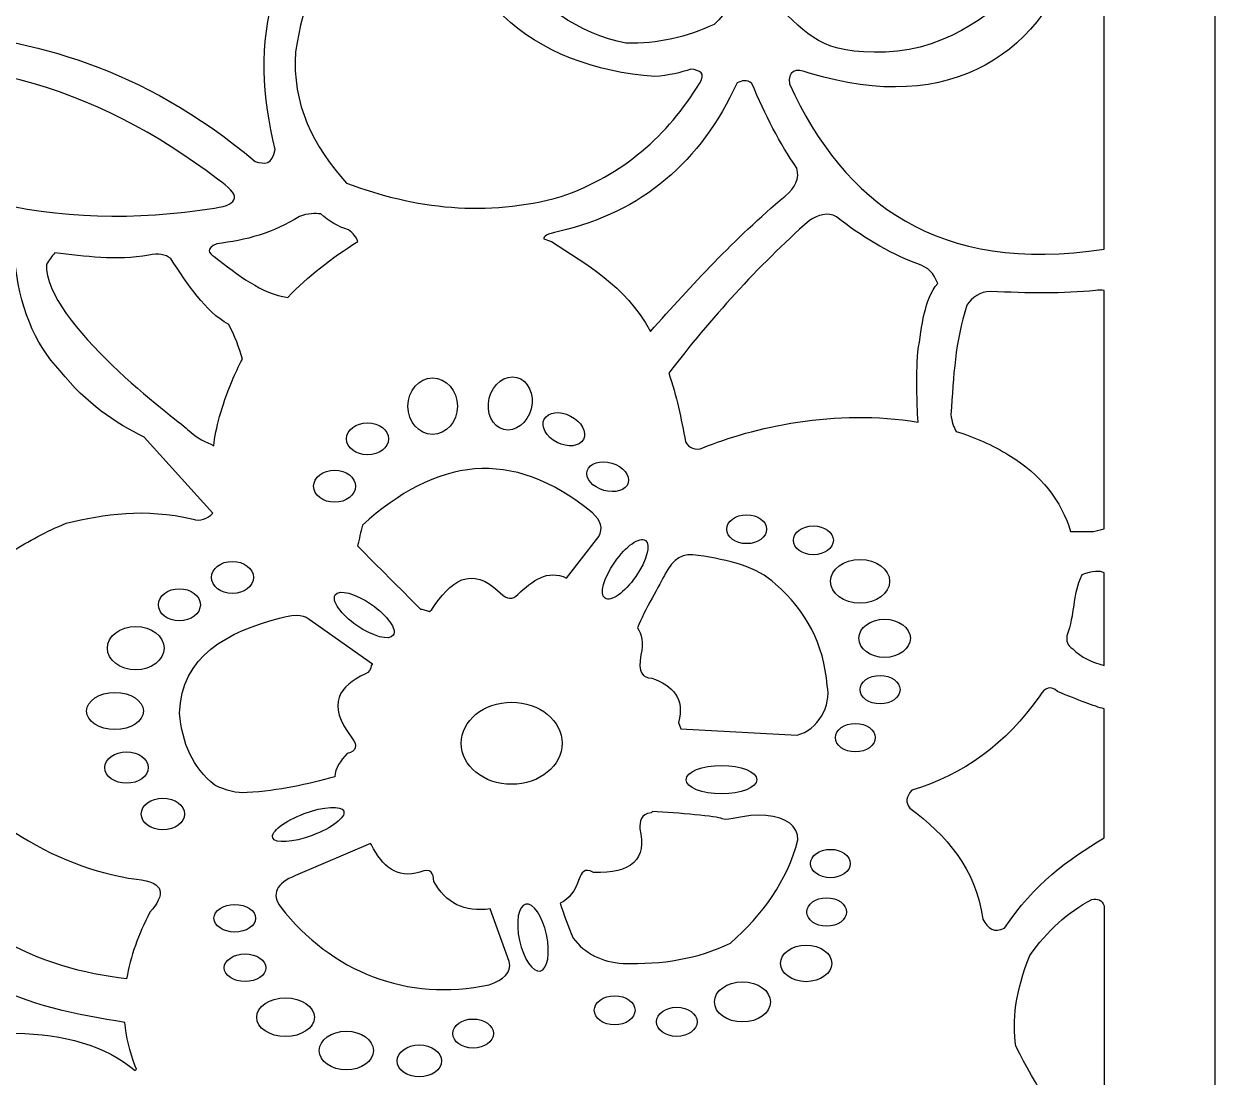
# Model space of a CAD drawing. Header units: centimetres. Extents: x 22.22 to 27.01, y -9 to -0.09.
# Drawn here: x 24.305 to 27.009, y -7.357 to -4.967 of the extents above; entities that cross this region are included whole.
import ezdxf

# ---------------------------------------------------------------- set-up
doc = ezdxf.new("R2010")
doc.units = ezdxf.units.CM
doc.header["$MEASUREMENT"] = 0
doc.layers.add('layer 1', color=7, linetype='Continuous')

msp = doc.modelspace()

# ---------------------------------------------------------------- linework, layer by layer
at = {"layer": 'layer 1', "color": 250, "lineweight": 30}
for points, knots in [([(22.22329, -0.08614), (22.22329, -0.08614), (27.00868, -0.08614), (27.00868, -0.08614), (27.00868, -0.08614), (27.00868, -0.08614), (27.00868, -9.00021), (27.00868, -9.00021), (27.00868, -9.00021), (27.00868, -9.00021), (22.22329, -9.00021), (22.22329, -9.00021), (22.22329, -9.00021), (22.22329, -9.00021), (22.22329, -0.08614), (22.22329, -0.08614)], [0, 0, 0, 0, 0.2, 0.2, 0.2, 0.2, 0.4, 0.4, 0.4, 0.4, 0.6, 0.6, 0.6, 0.6, 1, 1, 1, 1]), ([(24.09269, -4.97912), (24.06981, -4.96881), (24.07582, -4.95643), (24.09494, -4.94307), (24.09494, -4.94307), (24.35533, -4.81883), (24.59399, -4.66195), (24.75835, -4.39335), (24.75835, -4.39335), (24.77398, -4.3832), (24.788, -4.36665), (24.81006, -4.38209), (24.81006, -4.38209), (24.9225, -4.44142), (25.04093, -4.47373), (25.16538, -4.47897), (25.16538, -4.47897), (25.18643, -4.49171), (25.20147, -4.50599), (25.17437, -4.53078), (25.17437, -4.53078), (24.83294, -4.77477), (24.82001, -5.01376), (24.87528, -5.25172), (24.87528, -5.25172), (24.86967, -5.2871), (24.85093, -5.28556), (24.83031, -5.27876), (24.83031, -5.27876), (24.5656, -5.05822), (24.32726, -5.0066), (24.09269, -4.97912)], [0, 0, 0, 0, 0.1111111, 0.1111111, 0.1111111, 0.1111111, 0.2222222, 0.2222222, 0.2222222, 0.2222222, 0.3333333, 0.3333333, 0.3333333, 0.3333333, 0.4444444, 0.4444444, 0.4444444, 0.4444444, 0.5555556, 0.5555556, 0.5555556, 0.5555556, 0.6666667, 0.6666667, 0.6666667, 0.6666667, 0.7777778, 0.7777778, 0.7777778, 0.7777778, 1, 1, 1, 1]), ([(25.55048, -4.47154), (25.50073, -4.46715), (25.44748, -4.48552), (25.38802, -4.5443), (25.38802, -4.5443), (25.3303, -4.63741), (25.33255, -4.73054), (25.39476, -4.82367), (25.39476, -4.82367), (25.47291, -4.92259), (25.56324, -4.9898), (25.67137, -5.01066), (25.67137, -5.01066), (25.74445, -5.01234), (25.81041, -4.99619), (25.87152, -4.96785), (25.87152, -4.96785), (25.90112, -4.94044), (25.91835, -4.90889), (25.92999, -4.87548), (25.92999, -4.87548), (25.93531, -4.84766), (25.93463, -4.81985), (25.93155, -4.79203), (25.93155, -4.79203), (25.93155, -4.79203), (25.92863, -4.79212), (25.92863, -4.79212), (25.92863, -4.79212), (25.86829, -4.79568), (25.82817, -4.77446), (25.80832, -4.72848), (25.80832, -4.72848), (25.80326, -4.71111), (25.78995, -4.7051), (25.7729, -4.70426), (25.7729, -4.70426), (25.69074, -4.70215), (25.65173, -4.66468), (25.65203, -4.59499), (25.65203, -4.59499), (25.65034, -4.58146), (25.64189, -4.5717), (25.62672, -4.5657), (25.62672, -4.5657), (25.58773, -4.54957), (25.56266, -4.51948), (25.54914, -4.47783), (25.54914, -4.47783), (25.54914, -4.47783), (25.55048, -4.47154), (25.55048, -4.47154)], [0, 0, 0, 0, 0.0714286, 0.0714286, 0.0714286, 0.0714286, 0.1428571, 0.1428571, 0.1428571, 0.1428571, 0.2142857, 0.2142857, 0.2142857, 0.2142857, 0.2857143, 0.2857143, 0.2857143, 0.2857143, 0.3571429, 0.3571429, 0.3571429, 0.3571429, 0.4285714, 0.4285714, 0.4285714, 0.4285714, 0.5, 0.5, 0.5, 0.5, 0.5714286, 0.5714286, 0.5714286, 0.5714286, 0.6428571, 0.6428571, 0.6428571, 0.6428571, 0.7142857, 0.7142857, 0.7142857, 0.7142857, 0.7857143, 0.7857143, 0.7857143, 0.7857143, 0.8571429, 0.8571429, 0.8571429, 0.8571429, 1, 1, 1, 1]), ([(26.00061, -4.78813), (25.99144, -4.84447), (25.99283, -4.89176), (26.01319, -4.9228), (26.01319, -4.9228), (26.08459, -4.99149), (26.11422, -5.03581), (26.26057, -5.03093), (26.26057, -5.03093), (26.40693, -5.02606), (26.52293, -4.92957), (26.57766, -4.86197), (26.57766, -4.86197), (26.63238, -4.79437), (26.62863, -4.69149), (26.62263, -4.66145), (26.62263, -4.66145), (26.61775, -4.63705), (26.51487, -4.57202), (26.42138, -4.54001), (26.42138, -4.54001), (26.40628, -4.55755), (26.38313, -4.57173), (26.35591, -4.58429), (26.35591, -4.58429), (26.34035, -4.57997), (26.33229, -4.58767), (26.33173, -4.60738), (26.33173, -4.60738), (26.32892, -4.68669), (26.28338, -4.71786), (26.20861, -4.71608), (26.20861, -4.71608), (26.19529, -4.7112), (26.18348, -4.71682), (26.17319, -4.73298), (26.17319, -4.73298), (26.14582, -4.78912), (26.09353, -4.80245), (26.02421, -4.78649), (26.02421, -4.78649), (26.01574, -4.78232), (26.00789, -4.78287), (26.00061, -4.78813)], [0, 0, 0, 0, 0.0833333, 0.0833333, 0.0833333, 0.0833333, 0.1666667, 0.1666667, 0.1666667, 0.1666667, 0.25, 0.25, 0.25, 0.25, 0.3333333, 0.3333333, 0.3333333, 0.3333333, 0.4166667, 0.4166667, 0.4166667, 0.4166667, 0.5, 0.5, 0.5, 0.5, 0.5833333, 0.5833333, 0.5833333, 0.5833333, 0.6666667, 0.6666667, 0.6666667, 0.6666667, 0.75, 0.75, 0.75, 0.75, 0.8333333, 0.8333333, 0.8333333, 0.8333333, 1, 1, 1, 1]), ([(25.23431, -4.57584), (25.26059, -4.57128), (25.28199, -4.57124), (25.26917, -4.60288), (25.26917, -4.60288), (25.24962, -4.90049), (25.46263, -5.06642), (25.73692, -5.08613), (25.73692, -5.08613), (25.76911, -5.08372), (25.79577, -5.07763), (25.819, -5.06923), (25.819, -5.06923), (25.83892, -5.07219), (25.85431, -5.0778), (25.83812, -5.1019), (25.83812, -5.1019), (25.76587, -5.21989), (25.66559, -5.30983), (25.52441, -5.35874), (25.52441, -5.35874), (25.3539, -5.4061), (25.19303, -5.3861), (25.03753, -5.32833), (25.03753, -5.32833), (24.96219, -5.24458), (24.9131, -5.14958), (24.92172, -5.02981), (24.92172, -5.02981), (24.93822, -4.91828), (24.97608, -4.82817), (25.02854, -4.7527), (25.02854, -4.7527), (25.09714, -4.67008), (25.16573, -4.61639), (25.23431, -4.57584)], [0, 0, 0, 0, 0.1, 0.1, 0.1, 0.1, 0.2, 0.2, 0.2, 0.2, 0.3, 0.3, 0.3, 0.3, 0.4, 0.4, 0.4, 0.4, 0.5, 0.5, 0.5, 0.5, 0.6, 0.6, 0.6, 0.6, 0.7, 0.7, 0.7, 0.7, 0.8, 0.8, 0.8, 0.8, 1, 1, 1, 1]), ([(26.04243, -5.10303), (26.03942, -5.07376), (26.05441, -5.0655), (26.08741, -5.07825), (26.08741, -5.07825), (26.40848, -5.17768), (26.6281, -5.03347), (26.69684, -4.77184), (26.69684, -4.77184), (26.70733, -4.76209), (26.70208, -4.74332), (26.72832, -4.74256), (26.72832, -4.74256), (26.72832, -4.74256), (26.75676, -4.75522), (26.75676, -4.75522), (26.75676, -4.75522), (26.75676, -4.75522), (26.75676, -5.47804), (26.75676, -5.47804), (26.75676, -5.47804), (26.37922, -5.53521), (26.16794, -5.37516), (26.04243, -5.10303)], [0, 0, 0, 0, 0.1428571, 0.1428571, 0.1428571, 0.1428571, 0.2857143, 0.2857143, 0.2857143, 0.2857143, 0.4285714, 0.4285714, 0.4285714, 0.4285714, 0.5714286, 0.5714286, 0.5714286, 0.5714286, 0.7142857, 0.7142857, 0.7142857, 0.7142857, 1, 1, 1, 1]), ([(23.75536, -5.13006), (23.73671, -5.11023), (23.6957, -5.08562), (23.76661, -5.08501), (23.76661, -5.08501), (24.15088, -5.00765), (24.46851, -5.10828), (24.74485, -5.31931), (24.74485, -5.31931), (24.79806, -5.3546), (24.79582, -5.37638), (24.7381, -5.38465), (24.7381, -5.38465), (24.37565, -5.44238), (24.04583, -5.36671), (23.75536, -5.13006)], [0, 0, 0, 0, 0.2, 0.2, 0.2, 0.2, 0.4, 0.4, 0.4, 0.4, 0.6, 0.6, 0.6, 0.6, 1, 1, 1, 1]), ([(25.48494, -5.45477), (25.48402, -5.44946), (25.49176, -5.44381), (25.51878, -5.4376), (25.51878, -5.4376), (25.70895, -5.39387), (25.84096, -5.28066), (25.92357, -5.10078), (25.92357, -5.10078), (25.93481, -5.09551), (25.94605, -5.09212), (25.9573, -5.1019), (25.9573, -5.1019), (25.98719, -5.17316), (26.02073, -5.23831), (26.05963, -5.29453), (26.05963, -5.29453), (26.06562, -5.31706), (26.05662, -5.33809), (26.03264, -5.35761), (26.03264, -5.35761), (25.91684, -5.4549), (25.82082, -5.55958), (25.72703, -5.66511), (25.72703, -5.66511), (25.66711, -5.55643), (25.58272, -5.51443), (25.50262, -5.46066), (25.50262, -5.46066), (25.49672, -5.45858), (25.49084, -5.45664), (25.48494, -5.45477)], [0, 0, 0, 0, 0.1111111, 0.1111111, 0.1111111, 0.1111111, 0.2222222, 0.2222222, 0.2222222, 0.2222222, 0.3333333, 0.3333333, 0.3333333, 0.3333333, 0.4444444, 0.4444444, 0.4444444, 0.4444444, 0.5555556, 0.5555556, 0.5555556, 0.5555556, 0.6666667, 0.6666667, 0.6666667, 0.6666667, 0.7777778, 0.7777778, 0.7777778, 0.7777778, 1, 1, 1, 1]), ([(23.9825, -5.42295), (23.97574, -5.39667), (23.98548, -5.38766), (24.01173, -5.39591), (24.01173, -5.39591), (24.09324, -5.42606), (24.17605, -5.45289), (24.2636, -5.46801), (24.2636, -5.46801), (24.27625, -5.47354), (24.28168, -5.48424), (24.28384, -5.49729), (24.28384, -5.49729), (24.29433, -5.60693), (24.3288, -5.69254), (24.38728, -5.75413), (24.38728, -5.75413), (24.44743, -5.82943), (24.51227, -5.87186), (24.57844, -5.90508), (24.57844, -5.90508), (24.57844, -5.90508), (24.73411, -6.07757), (24.73411, -6.07757), (24.73411, -6.07757), (24.72216, -6.09017), (24.70477, -6.09684), (24.68899, -6.09077), (24.68899, -6.09077), (24.57829, -6.06505), (24.48806, -6.07913), (24.40141, -6.10013), (24.40141, -6.10013), (24.35627, -6.11863), (24.31539, -6.14066), (24.27709, -6.16483), (24.27709, -6.16483), (24.27709, -6.16483), (24.27709, -6.1146), (24.27709, -6.1146), (24.27709, -6.1146), (24.26721, -5.92872), (24.23237, -5.74546), (24.10843, -5.57164), (24.10843, -5.57164), (24.06645, -5.52207), (24.02448, -5.47251), (23.9825, -5.42295)], [0, 0, 0, 0, 0.0769231, 0.0769231, 0.0769231, 0.0769231, 0.1538462, 0.1538462, 0.1538462, 0.1538462, 0.2307692, 0.2307692, 0.2307692, 0.2307692, 0.3076923, 0.3076923, 0.3076923, 0.3076923, 0.3846154, 0.3846154, 0.3846154, 0.3846154, 0.4615385, 0.4615385, 0.4615385, 0.4615385, 0.5384615, 0.5384615, 0.5384615, 0.5384615, 0.6153846, 0.6153846, 0.6153846, 0.6153846, 0.6923077, 0.6923077, 0.6923077, 0.6923077, 0.7692308, 0.7692308, 0.7692308, 0.7692308, 0.8461538, 0.8461538, 0.8461538, 0.8461538, 1, 1, 1, 1]), ([(24.73731, -5.49504), (24.7245, -5.48642), (24.71661, -5.4774), (24.74294, -5.46576), (24.74294, -5.46576), (24.80814, -5.45825), (24.87149, -5.44137), (24.93071, -5.4038), (24.93071, -5.4038), (24.95019, -5.39686), (24.96555, -5.39611), (24.97906, -5.39817), (24.97906, -5.39817), (24.99705, -5.41469), (25.01804, -5.42672), (25.04203, -5.43421), (25.04203, -5.43421), (25.05247, -5.44157), (25.05906, -5.4506), (25.06334, -5.4606), (25.06334, -5.4606), (25.06334, -5.4606), (25.06306, -5.46066), (25.06306, -5.46066), (25.06306, -5.46066), (25.00309, -5.49819), (24.94954, -5.54011), (24.90386, -5.58738), (24.90386, -5.58738), (24.8449, -5.57951), (24.79116, -5.53696), (24.73731, -5.49504)], [0, 0, 0, 0, 0.1111111, 0.1111111, 0.1111111, 0.1111111, 0.2222222, 0.2222222, 0.2222222, 0.2222222, 0.3333333, 0.3333333, 0.3333333, 0.3333333, 0.4444444, 0.4444444, 0.4444444, 0.4444444, 0.5555556, 0.5555556, 0.5555556, 0.5555556, 0.6666667, 0.6666667, 0.6666667, 0.6666667, 0.7777778, 0.7777778, 0.7777778, 0.7777778, 1, 1, 1, 1]), ([(25.76861, -5.75942), (25.86447, -5.63469), (25.96952, -5.51798), (26.08773, -5.41281), (26.08773, -5.41281), (26.10834, -5.40113), (26.12895, -5.39249), (26.14958, -5.40493), (26.14958, -5.40493), (26.20505, -5.44811), (26.26425, -5.48567), (26.33173, -5.51081), (26.33173, -5.51081), (26.36059, -5.52095), (26.36807, -5.53071), (26.37896, -5.55587), (26.37896, -5.55587), (26.34867, -5.59231), (26.34323, -5.65088), (26.33398, -5.71132), (26.33398, -5.71132), (26.32976, -5.77314), (26.3322, -5.82157), (26.33429, -5.87075), (26.33429, -5.87075), (26.14877, -5.83902), (25.95593, -5.88293), (25.8463, -5.92914), (25.8463, -5.92914), (25.82879, -5.93652), (25.81455, -5.92878), (25.80655, -5.91509), (25.80655, -5.91509), (25.79708, -5.86283), (25.7862, -5.81077), (25.76861, -5.75942)], [0, 0, 0, 0, 0.1, 0.1, 0.1, 0.1, 0.2, 0.2, 0.2, 0.2, 0.3, 0.3, 0.3, 0.3, 0.4, 0.4, 0.4, 0.4, 0.5, 0.5, 0.5, 0.5, 0.6, 0.6, 0.6, 0.6, 0.7, 0.7, 0.7, 0.7, 0.8, 0.8, 0.8, 0.8, 1, 1, 1, 1]), ([(24.35614, -5.51194), (24.36251, -5.50331), (24.36888, -5.49467), (24.37526, -5.48603), (24.37526, -5.48603), (24.44464, -5.49433), (24.51333, -5.50499), (24.58889, -5.49166), (24.58889, -5.49166), (24.60988, -5.48679), (24.62637, -5.48942), (24.63837, -5.49955), (24.63837, -5.49955), (24.67744, -5.5581), (24.71555, -5.61838), (24.76992, -5.64937), (24.76992, -5.64937), (24.7841, -5.67502), (24.79388, -5.70127), (24.80094, -5.72794), (24.80094, -5.72794), (24.79254, -5.74377), (24.78483, -5.76009), (24.77783, -5.77689), (24.77783, -5.77689), (24.75304, -5.83636), (24.74067, -5.8851), (24.73603, -5.92408), (24.73603, -5.92408), (24.71818, -5.91563), (24.70009, -5.90862), (24.6766, -5.88705), (24.6766, -5.88705), (24.65109, -5.86363), (24.35291, -5.6467), (24.35614, -5.51194)], [0, 0, 0, 0, 0.1, 0.1, 0.1, 0.1, 0.2, 0.2, 0.2, 0.2, 0.3, 0.3, 0.3, 0.3, 0.4, 0.4, 0.4, 0.4, 0.5, 0.5, 0.5, 0.5, 0.6, 0.6, 0.6, 0.6, 0.7, 0.7, 0.7, 0.7, 0.8, 0.8, 0.8, 0.8, 1, 1, 1, 1]), ([(26.42087, -5.89165), (26.41522, -5.88183), (26.41087, -5.8697), (26.40898, -5.85326), (26.40898, -5.85326), (26.41489, -5.76452), (26.41846, -5.69), (26.44497, -5.60544), (26.44497, -5.60544), (26.45771, -5.58704), (26.4742, -5.57428), (26.49894, -5.57389), (26.49894, -5.57389), (26.58328, -5.57803), (26.66498, -5.57955), (26.73731, -5.57164), (26.73731, -5.57164), (26.74427, -5.57108), (26.75075, -5.57116), (26.75676, -5.57192), (26.75676, -5.57192), (26.75676, -5.57192), (26.75676, -6.11256), (26.75676, -6.11256), (26.75676, -6.11256), (26.75676, -6.11256), (26.73282, -6.11911), (26.73282, -6.11911), (26.73282, -6.11911), (26.73282, -6.11911), (26.68069, -6.11911), (26.68069, -6.11911), (26.68069, -6.11911), (26.65985, -6.0498), (26.61328, -5.98962), (26.54069, -5.94554), (26.54069, -5.94554), (26.5026, -5.9224), (26.46231, -5.90477), (26.42087, -5.89165)], [0, 0, 0, 0, 0.0909091, 0.0909091, 0.0909091, 0.0909091, 0.1818182, 0.1818182, 0.1818182, 0.1818182, 0.2727273, 0.2727273, 0.2727273, 0.2727273, 0.3636364, 0.3636364, 0.3636364, 0.3636364, 0.4545455, 0.4545455, 0.4545455, 0.4545455, 0.5454545, 0.5454545, 0.5454545, 0.5454545, 0.6363636, 0.6363636, 0.6363636, 0.6363636, 0.7272727, 0.7272727, 0.7272727, 0.7272727, 0.8181818, 0.8181818, 0.8181818, 0.8181818, 1, 1, 1, 1]), ([(25.2327, -5.89869), (25.26374, -5.89869), (25.2889, -5.86998), (25.2889, -5.83456), (25.2889, -5.83456), (25.2889, -5.79916), (25.26374, -5.77044), (25.2327, -5.77044), (25.2327, -5.77044), (25.20166, -5.77044), (25.17651, -5.79916), (25.17651, -5.83456), (25.17651, -5.83456), (25.17651, -5.86998), (25.20166, -5.89869), (25.2327, -5.89869)], [0, 0, 0, 0, 0.2, 0.2, 0.2, 0.2, 0.4, 0.4, 0.4, 0.4, 0.6, 0.6, 0.6, 0.6, 1, 1, 1, 1]), ([(25.394, -5.88742), (25.42025, -5.894), (25.44819, -5.8728), (25.45637, -5.8401), (25.45637, -5.8401), (25.46454, -5.80742), (25.4499, -5.77555), (25.42365, -5.76899), (25.42365, -5.76899), (25.3974, -5.76243), (25.36946, -5.78362), (25.36128, -5.81631), (25.36128, -5.81631), (25.3531, -5.84901), (25.36775, -5.88086), (25.394, -5.88742)], [0, 0, 0, 0, 0.2, 0.2, 0.2, 0.2, 0.4, 0.4, 0.4, 0.4, 0.6, 0.6, 0.6, 0.6, 1, 1, 1, 1]), ([(25.51504, -5.91666), (25.53957, -5.92936), (25.56634, -5.92621), (25.57491, -5.90969), (25.57491, -5.90969), (25.58345, -5.89315), (25.57049, -5.86951), (25.54596, -5.85681), (25.54596, -5.85681), (25.52146, -5.84412), (25.49466, -5.84727), (25.48611, -5.86382), (25.48611, -5.86382), (25.47758, -5.88033), (25.49053, -5.90399), (25.51504, -5.91666)], [0, 0, 0, 0, 0.2, 0.2, 0.2, 0.2, 0.4, 0.4, 0.4, 0.4, 0.6, 0.6, 0.6, 0.6, 1, 1, 1, 1]), ([(25.08511, -5.94485), (25.11141, -5.94485), (25.13275, -5.92855), (25.13275, -5.90845), (25.13275, -5.90845), (25.13275, -5.88834), (25.11141, -5.87204), (25.08511, -5.87204), (25.08511, -5.87204), (25.05881, -5.87204), (25.03747, -5.88834), (25.03747, -5.90845), (25.03747, -5.90845), (25.03747, -5.92855), (25.05881, -5.94485), (25.08511, -5.94485)], [0, 0, 0, 0, 0.2, 0.2, 0.2, 0.2, 0.4, 0.4, 0.4, 0.4, 0.6, 0.6, 0.6, 0.6, 1, 1, 1, 1]), ([(25.22544, -6.30019), (25.21686, -6.29778), (25.20882, -6.29496), (25.20507, -6.29483), (25.20507, -6.29483), (25.15747, -6.24715), (25.10987, -6.19946), (25.06228, -6.15178), (25.06228, -6.15178), (25.06603, -6.13601), (25.06977, -6.12024), (25.07351, -6.10446), (25.07351, -6.10446), (25.23999, -5.95359), (25.41131, -5.92482), (25.59524, -6.0763), (25.59524, -6.0763), (25.6151, -6.09434), (25.61996, -6.11236), (25.60986, -6.13038), (25.60986, -6.13038), (25.60986, -6.13038), (25.53691, -6.22476), (25.53691, -6.22476), (25.53691, -6.22476), (25.49306, -6.20336), (25.45938, -6.23148), (25.42611, -6.26176), (25.42611, -6.26176), (25.41441, -6.27465), (25.40117, -6.27348), (25.38636, -6.25824), (25.38636, -6.25824), (25.31929, -6.19253), (25.27294, -6.2331), (25.23088, -6.29572), (25.23088, -6.29572), (25.23088, -6.29572), (25.22544, -6.30019), (25.22544, -6.30019)], [0, 0, 0, 0, 0.0909091, 0.0909091, 0.0909091, 0.0909091, 0.1818182, 0.1818182, 0.1818182, 0.1818182, 0.2727273, 0.2727273, 0.2727273, 0.2727273, 0.3636364, 0.3636364, 0.3636364, 0.3636364, 0.4545455, 0.4545455, 0.4545455, 0.4545455, 0.5454545, 0.5454545, 0.5454545, 0.5454545, 0.6363636, 0.6363636, 0.6363636, 0.6363636, 0.7272727, 0.7272727, 0.7272727, 0.7272727, 0.8181818, 0.8181818, 0.8181818, 0.8181818, 1, 1, 1, 1]), ([(25.62111, -6.02558), (25.64683, -6.0331), (25.67171, -6.02536), (25.67672, -6.00829), (25.67672, -6.00829), (25.68173, -5.99123), (25.66492, -5.97128), (25.6392, -5.96375), (25.6392, -5.96375), (25.6135, -5.95624), (25.5886, -5.96398), (25.5836, -5.98104), (25.5836, -5.98104), (25.57861, -5.9981), (25.5954, -6.01805), (25.62111, -6.02558)], [0, 0, 0, 0, 0.2, 0.2, 0.2, 0.2, 0.4, 0.4, 0.4, 0.4, 0.6, 0.6, 0.6, 0.6, 1, 1, 1, 1]), ([(25.0103, -6.05261), (25.0366, -6.05261), (25.05793, -6.0363), (25.05793, -6.0162), (25.05793, -6.0162), (25.05793, -5.9961), (25.0366, -5.97979), (25.0103, -5.97979), (25.0103, -5.97979), (24.98399, -5.97979), (24.96266, -5.9961), (24.96266, -6.0162), (24.96266, -6.0162), (24.96266, -6.0363), (24.98399, -6.05261), (25.0103, -6.05261)], [0, 0, 0, 0, 0.2, 0.2, 0.2, 0.2, 0.4, 0.4, 0.4, 0.4, 0.6, 0.6, 0.6, 0.6, 1, 1, 1, 1]), ([(25.94541, -6.14642), (25.97047, -6.14642), (25.99078, -6.13171), (25.99078, -6.11369), (25.99078, -6.11369), (25.99078, -6.09563), (25.97047, -6.08095), (25.94541, -6.08095), (25.94541, -6.08095), (25.9204, -6.08095), (25.90013, -6.09563), (25.90013, -6.11369), (25.90013, -6.11369), (25.90013, -6.13171), (25.9204, -6.14642), (25.94541, -6.14642)], [0, 0, 0, 0, 0.2, 0.2, 0.2, 0.2, 0.4, 0.4, 0.4, 0.4, 0.6, 0.6, 0.6, 0.6, 1, 1, 1, 1]), ([(26.0968, -6.1716), (26.12185, -6.1716), (26.14217, -6.15689), (26.14217, -6.13886), (26.14217, -6.13886), (26.14217, -6.12081), (26.12185, -6.10613), (26.0968, -6.10613), (26.0968, -6.10613), (26.07178, -6.10613), (26.05152, -6.12081), (26.05152, -6.13886), (26.05152, -6.13886), (26.05152, -6.15689), (26.07178, -6.1716), (26.0968, -6.1716)], [0, 0, 0, 0, 0.2, 0.2, 0.2, 0.2, 0.4, 0.4, 0.4, 0.4, 0.6, 0.6, 0.6, 0.6, 1, 1, 1, 1]), ([(25.69362, -6.2214), (25.71899, -6.185), (25.72886, -6.14807), (25.71576, -6.13894), (25.71576, -6.13894), (25.70261, -6.12977), (25.6714, -6.15187), (25.64602, -6.18818), (25.64602, -6.18818), (25.62074, -6.22451), (25.61081, -6.26137), (25.62397, -6.27056), (25.62397, -6.27056), (25.63706, -6.27975), (25.66828, -6.25765), (25.69362, -6.2214)], [0, 0, 0, 0, 0.2, 0.2, 0.2, 0.2, 0.4, 0.4, 0.4, 0.4, 0.6, 0.6, 0.6, 0.6, 1, 1, 1, 1]), ([(24.77848, -6.25951), (24.80477, -6.25951), (24.82611, -6.24321), (24.82611, -6.22311), (24.82611, -6.22311), (24.82611, -6.203), (24.80477, -6.1867), (24.77848, -6.1867), (24.77848, -6.1867), (24.75217, -6.1867), (24.73084, -6.203), (24.73084, -6.22311), (24.73084, -6.22311), (24.73084, -6.24321), (24.75217, -6.25951), (24.77848, -6.25951)], [0, 0, 0, 0, 0.2, 0.2, 0.2, 0.2, 0.4, 0.4, 0.4, 0.4, 0.6, 0.6, 0.6, 0.6, 1, 1, 1, 1]), ([(25.69749, -6.33732), (25.71364, -6.29865), (25.74842, -6.23892), (25.76132, -6.21373), (25.76132, -6.21373), (25.77762, -6.18192), (25.80123, -6.16597), (25.83554, -6.17318), (25.83554, -6.17318), (25.90416, -6.18366), (25.9694, -6.19791), (26.01095, -6.23851), (26.01095, -6.23851), (26.08043, -6.29912), (26.12136, -6.37467), (26.12789, -6.46832), (26.12789, -6.46832), (26.13907, -6.51381), (26.10544, -6.57043), (26.06042, -6.58096), (26.06042, -6.58096), (26.06042, -6.58096), (25.79611, -6.56662), (25.79611, -6.56662), (25.79611, -6.56662), (25.79611, -6.56662), (25.79083, -6.55221), (25.79083, -6.55221), (25.79083, -6.55221), (25.80564, -6.49753), (25.7776, -6.46864), (25.73004, -6.45149), (25.73004, -6.45149), (25.70957, -6.45168), (25.69788, -6.43919), (25.7055, -6.39879), (25.7055, -6.39879), (25.71144, -6.37119), (25.70725, -6.35195), (25.69749, -6.33732)], [0, 0, 0, 0, 0.0909091, 0.0909091, 0.0909091, 0.0909091, 0.1818182, 0.1818182, 0.1818182, 0.1818182, 0.2727273, 0.2727273, 0.2727273, 0.2727273, 0.3636364, 0.3636364, 0.3636364, 0.3636364, 0.4545455, 0.4545455, 0.4545455, 0.4545455, 0.5454545, 0.5454545, 0.5454545, 0.5454545, 0.6363636, 0.6363636, 0.6363636, 0.6363636, 0.7272727, 0.7272727, 0.7272727, 0.7272727, 0.8181818, 0.8181818, 0.8181818, 0.8181818, 1, 1, 1, 1]), ([(26.20276, -6.28169), (26.23984, -6.28169), (26.26995, -6.25933), (26.26995, -6.2319), (26.26995, -6.2319), (26.26995, -6.20441), (26.23984, -6.18212), (26.20276, -6.18212), (26.20276, -6.18212), (26.16572, -6.18212), (26.13569, -6.20441), (26.13569, -6.2319), (26.13569, -6.2319), (26.13569, -6.25933), (26.16572, -6.28169), (26.20276, -6.28169)], [0, 0, 0, 0, 0.2, 0.2, 0.2, 0.2, 0.4, 0.4, 0.4, 0.4, 0.6, 0.6, 0.6, 0.6, 1, 1, 1, 1]), ([(26.75676, -6.21285), (26.75676, -6.2857), (26.75676, -6.35041), (26.75676, -6.42326), (26.75676, -6.42326), (26.72967, -6.41502), (26.7037, -6.40526), (26.6856, -6.38496), (26.6856, -6.38496), (26.67169, -6.37708), (26.67096, -6.36656), (26.6721, -6.35566), (26.6721, -6.35566), (26.69109, -6.30531), (26.68331, -6.26569), (26.70583, -6.21737), (26.70583, -6.21737), (26.73079, -6.20788), (26.74683, -6.20731), (26.75676, -6.21285)], [0, 0, 0, 0, 0.1666667, 0.1666667, 0.1666667, 0.1666667, 0.3333333, 0.3333333, 0.3333333, 0.3333333, 0.5, 0.5, 0.5, 0.5, 0.6666667, 0.6666667, 0.6666667, 0.6666667, 1, 1, 1, 1]), ([(24.65807, -6.32159), (24.68437, -6.32159), (24.7057, -6.30528), (24.7057, -6.28518), (24.7057, -6.28518), (24.7057, -6.26508), (24.68437, -6.24877), (24.65807, -6.24877), (24.65807, -6.24877), (24.63176, -6.24877), (24.61043, -6.26508), (24.61043, -6.28518), (24.61043, -6.28518), (24.61043, -6.30528), (24.63176, -6.32159), (24.65807, -6.32159)], [0, 0, 0, 0, 0.2, 0.2, 0.2, 0.2, 0.4, 0.4, 0.4, 0.4, 0.6, 0.6, 0.6, 0.6, 1, 1, 1, 1]), ([(25.06097, -6.33221), (25.09743, -6.35752), (25.13437, -6.36736), (25.14348, -6.35425), (25.14348, -6.35425), (25.15264, -6.34107), (25.13048, -6.30988), (25.09412, -6.28456), (25.09412, -6.28456), (25.05778, -6.25933), (25.02089, -6.24946), (25.01174, -6.26265), (25.01174, -6.26265), (25.00254, -6.27574), (25.0247, -6.30691), (25.06097, -6.33221)], [0, 0, 0, 0, 0.2, 0.2, 0.2, 0.2, 0.4, 0.4, 0.4, 0.4, 0.6, 0.6, 0.6, 0.6, 1, 1, 1, 1]), ([(25.09653, -6.41962), (25.09653, -6.41962), (24.95995, -6.323), (24.95995, -6.323), (24.95995, -6.323), (24.93957, -6.30733), (24.93044, -6.30424), (24.88518, -6.31567), (24.88518, -6.31567), (24.76868, -6.34579), (24.66185, -6.4019), (24.65861, -6.5314), (24.65861, -6.5314), (24.66415, -6.59851), (24.68796, -6.65463), (24.73844, -6.69474), (24.73844, -6.69474), (24.76352, -6.70628), (24.78719, -6.7136), (24.81153, -6.71164), (24.81153, -6.71164), (24.88423, -6.70701), (24.94954, -6.69292), (25.01055, -6.67569), (25.01055, -6.67569), (25.01225, -6.65629), (25.02297, -6.63882), (25.03917, -6.62249), (25.03917, -6.62249), (25.05982, -6.61701), (25.06333, -6.60529), (25.04969, -6.58735), (25.04969, -6.58735), (24.98941, -6.50921), (25.02178, -6.4702), (25.08008, -6.44212), (25.08008, -6.44212), (25.08887, -6.43813), (25.09315, -6.43188), (25.09294, -6.42339), (25.09294, -6.42339), (25.09294, -6.42339), (25.09653, -6.41962), (25.09653, -6.41962)], [0, 0, 0, 0, 0.0833333, 0.0833333, 0.0833333, 0.0833333, 0.1666667, 0.1666667, 0.1666667, 0.1666667, 0.25, 0.25, 0.25, 0.25, 0.3333333, 0.3333333, 0.3333333, 0.3333333, 0.4166667, 0.4166667, 0.4166667, 0.4166667, 0.5, 0.5, 0.5, 0.5, 0.5833333, 0.5833333, 0.5833333, 0.5833333, 0.6666667, 0.6666667, 0.6666667, 0.6666667, 0.75, 0.75, 0.75, 0.75, 0.8333333, 0.8333333, 0.8333333, 0.8333333, 1, 1, 1, 1]), ([(26.25843, -6.40467), (26.29071, -6.40467), (26.31693, -6.3852), (26.31693, -6.36132), (26.31693, -6.36132), (26.31693, -6.33739), (26.29071, -6.31798), (26.25843, -6.31798), (26.25843, -6.31798), (26.22619, -6.31798), (26.20003, -6.33739), (26.20003, -6.36132), (26.20003, -6.36132), (26.20003, -6.3852), (26.22619, -6.40467), (26.25843, -6.40467)], [0, 0, 0, 0, 0.2, 0.2, 0.2, 0.2, 0.4, 0.4, 0.4, 0.4, 0.6, 0.6, 0.6, 0.6, 1, 1, 1, 1]), ([(24.55905, -6.43275), (24.5946, -6.43275), (24.62342, -6.41072), (24.62342, -6.38356), (24.62342, -6.38356), (24.62342, -6.3564), (24.5946, -6.33437), (24.55905, -6.33437), (24.55905, -6.33437), (24.52351, -6.33437), (24.49469, -6.3564), (24.49469, -6.38356), (24.49469, -6.38356), (24.49469, -6.41072), (24.52351, -6.43275), (24.55905, -6.43275)], [0, 0, 0, 0, 0.2, 0.2, 0.2, 0.2, 0.4, 0.4, 0.4, 0.4, 0.6, 0.6, 0.6, 0.6, 1, 1, 1, 1]), ([(26.24813, -6.51007), (26.27319, -6.51007), (26.29355, -6.4956), (26.29355, -6.47784), (26.29355, -6.47784), (26.29355, -6.46006), (26.27319, -6.44562), (26.24813, -6.44562), (26.24813, -6.44562), (26.22309, -6.44562), (26.20279, -6.46006), (26.20279, -6.47784), (26.20279, -6.47784), (26.20279, -6.4956), (26.22309, -6.51007), (26.24813, -6.51007)], [0, 0, 0, 0, 0.2, 0.2, 0.2, 0.2, 0.4, 0.4, 0.4, 0.4, 0.6, 0.6, 0.6, 0.6, 1, 1, 1, 1]), ([(24.51195, -6.5686), (24.54749, -6.5686), (24.57631, -6.54971), (24.57631, -6.52644), (24.57631, -6.52644), (24.57631, -6.50318), (24.54749, -6.48429), (24.51195, -6.48429), (24.51195, -6.48429), (24.47641, -6.48429), (24.44759, -6.50318), (24.44759, -6.52644), (24.44759, -6.52644), (24.44759, -6.54971), (24.47641, -6.5686), (24.51195, -6.5686)], [0, 0, 0, 0, 0.2, 0.2, 0.2, 0.2, 0.4, 0.4, 0.4, 0.4, 0.6, 0.6, 0.6, 0.6, 1, 1, 1, 1]), ([(26.31599, -6.74655), (26.30549, -6.73454), (26.307, -6.72103), (26.32049, -6.706), (26.32049, -6.706), (26.43605, -6.67103), (26.53397, -6.60203), (26.61059, -6.49197), (26.61059, -6.49197), (26.62258, -6.47208), (26.63606, -6.46871), (26.65107, -6.48183), (26.65107, -6.48183), (26.69902, -6.50255), (26.73426, -6.5157), (26.75676, -6.52126), (26.75676, -6.52126), (26.75676, -6.61889), (26.75676, -6.71652), (26.75676, -6.81414), (26.75676, -6.81414), (26.67568, -6.86287), (26.5968, -6.91921), (26.53076, -7.01916), (26.53076, -7.01916), (26.5075, -7.03099), (26.49252, -7.02009), (26.48128, -6.99888), (26.48128, -6.99888), (26.46539, -6.88261), (26.39791, -6.80865), (26.31599, -6.74655)], [0, 0, 0, 0, 0.1111111, 0.1111111, 0.1111111, 0.1111111, 0.2222222, 0.2222222, 0.2222222, 0.2222222, 0.3333333, 0.3333333, 0.3333333, 0.3333333, 0.4444444, 0.4444444, 0.4444444, 0.4444444, 0.5555556, 0.5555556, 0.5555556, 0.5555556, 0.6666667, 0.6666667, 0.6666667, 0.6666667, 0.7777778, 0.7777778, 0.7777778, 0.7777778, 1, 1, 1, 1]), ([(25.41207, -6.69276), (25.47533, -6.69276), (25.52664, -6.65107), (25.52664, -6.59966), (25.52664, -6.59966), (25.52664, -6.54823), (25.47533, -6.50654), (25.41207, -6.50654), (25.41207, -6.50654), (25.34882, -6.50654), (25.29751, -6.54823), (25.29751, -6.59966), (25.29751, -6.59966), (25.29751, -6.65107), (25.34882, -6.69276), (25.41207, -6.69276)], [0, 0, 0, 0, 0.2, 0.2, 0.2, 0.2, 0.4, 0.4, 0.4, 0.4, 0.6, 0.6, 0.6, 0.6, 1, 1, 1, 1]), ([(26.19202, -6.619), (26.21708, -6.619), (26.23744, -6.60452), (26.23744, -6.58677), (26.23744, -6.58677), (26.23744, -6.56898), (26.21708, -6.55455), (26.19202, -6.55455), (26.19202, -6.55455), (26.16698, -6.55455), (26.14668, -6.56898), (26.14668, -6.58677), (26.14668, -6.58677), (26.14668, -6.60452), (26.16698, -6.619), (26.19202, -6.619)], [0, 0, 0, 0, 0.2, 0.2, 0.2, 0.2, 0.4, 0.4, 0.4, 0.4, 0.6, 0.6, 0.6, 0.6, 1, 1, 1, 1]), ([(24.5382, -6.69043), (24.56537, -6.69043), (24.58742, -6.67441), (24.58742, -6.6547), (24.58742, -6.6547), (24.58742, -6.63496), (24.56537, -6.61895), (24.5382, -6.61895), (24.5382, -6.61895), (24.51106, -6.61895), (24.48901, -6.63496), (24.48901, -6.6547), (24.48901, -6.6547), (24.48901, -6.67441), (24.51106, -6.69043), (24.5382, -6.69043)], [0, 0, 0, 0, 0.2, 0.2, 0.2, 0.2, 0.4, 0.4, 0.4, 0.4, 0.6, 0.6, 0.6, 0.6, 1, 1, 1, 1]), ([(25.88846, -6.71446), (25.93279, -6.71446), (25.96875, -6.69998), (25.96875, -6.68223), (25.96875, -6.68223), (25.96875, -6.66444), (25.93279, -6.65001), (25.88846, -6.65001), (25.88846, -6.65001), (25.84419, -6.65001), (25.80825, -6.66444), (25.80825, -6.68223), (25.80825, -6.68223), (25.80825, -6.69998), (25.84419, -6.71446), (25.88846, -6.71446)], [0, 0, 0, 0, 0.2, 0.2, 0.2, 0.2, 0.4, 0.4, 0.4, 0.4, 0.6, 0.6, 0.6, 0.6, 1, 1, 1, 1]), ([(24.14689, -6.6787), (24.13663, -6.67975), (24.12692, -6.68358), (24.11776, -6.69023), (24.11776, -6.69023), (24.10542, -6.73088), (24.0852, -6.76561), (24.03681, -6.77922), (24.03681, -6.77922), (24.01694, -6.79405), (24.00983, -6.80605), (24.01994, -6.82991), (24.01994, -6.82991), (24.08356, -6.91669), (24.15459, -6.99507), (24.24819, -7.04281), (24.24819, -7.04281), (24.34225, -7.09448), (24.43908, -7.1237), (24.53829, -7.13409), (24.53829, -7.13409), (24.547, -7.08353), (24.56532, -7.03329), (24.59079, -6.98321), (24.59079, -6.98321), (24.62529, -6.94376), (24.62791, -6.91463), (24.5604, -6.90826), (24.5604, -6.90826), (24.46465, -6.89487), (24.37191, -6.85896), (24.28217, -6.80051), (24.28217, -6.80051), (24.23321, -6.76377), (24.18587, -6.72302), (24.14689, -6.6787)], [0, 0, 0, 0, 0.1, 0.1, 0.1, 0.1, 0.2, 0.2, 0.2, 0.2, 0.3, 0.3, 0.3, 0.3, 0.4, 0.4, 0.4, 0.4, 0.5, 0.5, 0.5, 0.5, 0.6, 0.6, 0.6, 0.6, 0.7, 0.7, 0.7, 0.7, 0.8, 0.8, 0.8, 0.8, 1, 1, 1, 1]), ([(24.62071, -6.79584), (24.64788, -6.79584), (24.66993, -6.77982), (24.66993, -6.76011), (24.66993, -6.76011), (24.66993, -6.74037), (24.64788, -6.72436), (24.62071, -6.72436), (24.62071, -6.72436), (24.59357, -6.72436), (24.57152, -6.74037), (24.57152, -6.76011), (24.57152, -6.76011), (24.57152, -6.77982), (24.59357, -6.79584), (24.62071, -6.79584)], [0, 0, 0, 0, 0.2, 0.2, 0.2, 0.2, 0.4, 0.4, 0.4, 0.4, 0.6, 0.6, 0.6, 0.6, 1, 1, 1, 1]), ([(24.95976, -6.8087), (25.00424, -6.79199), (25.03615, -6.76738), (25.03105, -6.75378), (25.03105, -6.75378), (25.02595, -6.74013), (24.98569, -6.74253), (24.9412, -6.75925), (24.9412, -6.75925), (24.89681, -6.77591), (24.86484, -6.80054), (24.86997, -6.81417), (24.86997, -6.81417), (24.87507, -6.82779), (24.91532, -6.82535), (24.95976, -6.8087)], [0, 0, 0, 0, 0.2, 0.2, 0.2, 0.2, 0.4, 0.4, 0.4, 0.4, 0.6, 0.6, 0.6, 0.6, 1, 1, 1, 1]), ([(25.73151, -6.75467), (25.78827, -6.75723), (25.87947, -6.76563), (25.88995, -6.7707), (25.88995, -6.7707), (25.90515, -6.77804), (25.94044, -6.75858), (25.98879, -6.76345), (25.98879, -6.76345), (26.03714, -6.76832), (26.0615, -6.78671), (26.06187, -6.81865), (26.06187, -6.81865), (26.03712, -6.91316), (25.98165, -6.98845), (25.90895, -7.05295), (25.90895, -7.05295), (25.83558, -7.08909), (25.75331, -7.10204), (25.66496, -7.09914), (25.66496, -7.09914), (25.61662, -7.0965), (25.57877, -7.07735), (25.5514, -7.04169), (25.5514, -7.04169), (25.54037, -7.01476), (25.53094, -6.9884), (25.52209, -6.96229), (25.52209, -6.96229), (25.54264, -6.95294), (25.557, -6.93456), (25.56521, -6.90709), (25.56521, -6.90709), (25.57114, -6.89443), (25.5761, -6.88017), (25.59794, -6.89303), (25.59794, -6.89303), (25.68445, -6.89576), (25.71951, -6.86259), (25.70315, -6.79348), (25.70315, -6.79348), (25.70233, -6.77666), (25.70465, -6.76142), (25.72887, -6.75718), (25.72887, -6.75718), (25.72887, -6.75718), (25.73151, -6.75467), (25.73151, -6.75467)], [0, 0, 0, 0, 0.0769231, 0.0769231, 0.0769231, 0.0769231, 0.1538462, 0.1538462, 0.1538462, 0.1538462, 0.2307692, 0.2307692, 0.2307692, 0.2307692, 0.3076923, 0.3076923, 0.3076923, 0.3076923, 0.3846154, 0.3846154, 0.3846154, 0.3846154, 0.4615385, 0.4615385, 0.4615385, 0.4615385, 0.5384615, 0.5384615, 0.5384615, 0.5384615, 0.6153846, 0.6153846, 0.6153846, 0.6153846, 0.6923077, 0.6923077, 0.6923077, 0.6923077, 0.7692308, 0.7692308, 0.7692308, 0.7692308, 0.8461538, 0.8461538, 0.8461538, 0.8461538, 1, 1, 1, 1]), ([(24.88799, -6.97185), (24.86625, -6.94181), (24.8775, -6.91779), (24.92172, -6.89976), (24.92172, -6.89976), (24.92172, -6.89976), (25.09196, -6.82697), (25.09196, -6.82697), (25.09196, -6.82697), (25.09196, -6.82697), (25.09411, -6.82979), (25.09411, -6.82979), (25.09411, -6.82979), (25.11847, -6.87918), (25.15158, -6.90807), (25.20399, -6.89186), (25.20399, -6.89186), (25.23017, -6.88124), (25.23441, -6.89532), (25.23555, -6.91294), (25.23555, -6.91294), (25.26187, -6.96199), (25.30591, -6.98444), (25.36325, -6.9752), (25.36325, -6.9752), (25.36325, -6.9752), (25.40634, -7.09464), (25.40634, -7.09464), (25.40634, -7.09464), (25.41328, -7.12072), (25.39341, -7.13649), (25.36136, -7.14757), (25.36136, -7.14757), (25.17459, -7.18751), (25.00322, -7.11801), (24.88799, -6.97185)], [0, 0, 0, 0, 0.1, 0.1, 0.1, 0.1, 0.2, 0.2, 0.2, 0.2, 0.3, 0.3, 0.3, 0.3, 0.4, 0.4, 0.4, 0.4, 0.5, 0.5, 0.5, 0.5, 0.6, 0.6, 0.6, 0.6, 0.7, 0.7, 0.7, 0.7, 0.8, 0.8, 0.8, 0.8, 1, 1, 1, 1]), ([(26.13543, -6.90478), (26.16032, -6.90478), (26.18051, -6.8903), (26.18051, -6.87255), (26.18051, -6.87255), (26.18051, -6.85476), (26.16032, -6.84033), (26.13543, -6.84033), (26.13543, -6.84033), (26.11056, -6.84033), (26.09038, -6.85476), (26.09038, -6.87255), (26.09038, -6.87255), (26.09038, -6.8903), (26.11056, -6.90478), (26.13543, -6.90478)], [0, 0, 0, 0, 0.2, 0.2, 0.2, 0.2, 0.4, 0.4, 0.4, 0.4, 0.6, 0.6, 0.6, 0.6, 1, 1, 1, 1]), ([(23.51867, -6.96389), (23.53215, -6.95478), (23.5507, -6.94192), (23.56343, -6.93468), (23.56343, -6.93468), (23.57991, -6.9253), (23.58891, -6.92643), (23.59042, -6.93805), (23.59042, -6.93805), (23.61551, -6.97692), (23.65712, -6.99719), (23.70623, -7.00902), (23.70623, -7.00902), (23.78138, -7.01598), (23.8481, -7.00509), (23.89626, -6.95495), (23.89626, -6.95495), (23.90637, -6.93656), (23.91649, -6.91816), (23.92662, -6.89976), (23.92662, -6.89976), (23.93598, -6.88958), (23.94609, -6.88205), (23.96147, -6.89299), (23.96147, -6.89299), (24.02237, -6.98061), (24.07404, -7.07871), (24.22009, -7.14195), (24.22009, -7.14195), (24.31399, -7.19464), (24.42722, -7.21578), (24.5341, -7.23301), (24.5341, -7.23301), (24.53718, -7.26593), (24.54497, -7.29902), (24.55805, -7.33224), (24.55805, -7.33224), (24.55805, -7.33224), (24.56048, -7.339), (24.56048, -7.339), (24.56048, -7.339), (24.56048, -7.339), (24.5578, -7.34253), (24.5578, -7.34253), (24.5578, -7.34253), (24.42248, -7.22742), (24.17945, -7.24145), (23.93094, -7.31414), (23.93094, -7.31414), (23.88071, -7.34082), (23.86405, -7.33646), (23.83857, -7.29965), (23.83857, -7.29965), (23.79434, -7.23207), (23.75011, -7.16447), (23.70588, -7.09688), (23.70588, -7.09688), (23.65602, -7.04629), (23.59108, -7.0002), (23.51867, -6.96389)], [0, 0, 0, 0, 0.0625, 0.0625, 0.0625, 0.0625, 0.125, 0.125, 0.125, 0.125, 0.1875, 0.1875, 0.1875, 0.1875, 0.25, 0.25, 0.25, 0.25, 0.3125, 0.3125, 0.3125, 0.3125, 0.375, 0.375, 0.375, 0.375, 0.4375, 0.4375, 0.4375, 0.4375, 0.5, 0.5, 0.5, 0.5, 0.5625, 0.5625, 0.5625, 0.5625, 0.625, 0.625, 0.625, 0.625, 0.6875, 0.6875, 0.6875, 0.6875, 0.75, 0.75, 0.75, 0.75, 0.8125, 0.8125, 0.8125, 0.8125, 0.875, 0.875, 0.875, 0.875, 1, 1, 1, 1]), ([(24.78381, -7.02801), (24.80995, -7.02801), (24.83115, -7.01399), (24.83115, -6.99669), (24.83115, -6.99669), (24.83115, -6.97938), (24.80995, -6.96535), (24.78381, -6.96535), (24.78381, -6.96535), (24.75766, -6.96535), (24.73646, -6.97938), (24.73646, -6.99669), (24.73646, -6.99669), (24.73646, -7.01399), (24.75766, -7.02801), (24.78381, -7.02801)], [0, 0, 0, 0, 0.2, 0.2, 0.2, 0.2, 0.4, 0.4, 0.4, 0.4, 0.6, 0.6, 0.6, 0.6, 1, 1, 1, 1]), ([(25.44403, -6.96465), (25.46103, -6.96094), (25.48222, -6.99196), (25.49133, -7.03388), (25.49133, -7.03388), (25.50048, -7.07582), (25.4941, -7.11283), (25.47711, -7.11653), (25.47711, -7.11653), (25.46013, -7.12021), (25.43895, -7.08923), (25.42982, -7.04727), (25.42982, -7.04727), (25.42067, -7.00534), (25.42705, -6.96832), (25.44403, -6.96465)], [0, 0, 0, 0, 0.2, 0.2, 0.2, 0.2, 0.4, 0.4, 0.4, 0.4, 0.6, 0.6, 0.6, 0.6, 1, 1, 1, 1]), ([(26.12695, -7.01484), (26.15184, -7.01484), (26.17204, -7.00037), (26.17204, -6.98261), (26.17204, -6.98261), (26.17204, -6.96482), (26.15184, -6.95039), (26.12695, -6.95039), (26.12695, -6.95039), (26.10209, -6.95039), (26.08191, -6.96482), (26.08191, -6.98261), (26.08191, -6.98261), (26.08191, -7.00037), (26.10209, -7.01484), (26.12695, -7.01484)], [0, 0, 0, 0, 0.2, 0.2, 0.2, 0.2, 0.4, 0.4, 0.4, 0.4, 0.6, 0.6, 0.6, 0.6, 1, 1, 1, 1]), ([(26.75676, -6.96846), (26.75163, -6.95472), (26.74131, -6.95181), (26.72865, -6.95382), (26.72865, -6.95382), (26.67454, -6.98316), (26.62723, -7.02473), (26.5881, -7.08111), (26.5881, -7.08111), (26.55531, -7.16259), (26.54744, -7.2298), (26.55662, -7.28726), (26.55662, -7.28726), (26.60239, -7.37781), (26.65216, -7.45957), (26.71291, -7.51706), (26.71291, -7.51706), (26.73054, -7.53508), (26.74516, -7.53507), (26.75676, -7.51706), (26.75676, -7.51706), (26.75676, -7.33419), (26.75676, -7.15133), (26.75676, -6.96846)], [0, 0, 0, 0, 0.1428571, 0.1428571, 0.1428571, 0.1428571, 0.2857143, 0.2857143, 0.2857143, 0.2857143, 0.4285714, 0.4285714, 0.4285714, 0.4285714, 0.5714286, 0.5714286, 0.5714286, 0.5714286, 0.7142857, 0.7142857, 0.7142857, 0.7142857, 1, 1, 1, 1]), ([(24.80719, -7.14045), (24.83333, -7.14045), (24.85454, -7.12642), (24.85454, -7.10912), (24.85454, -7.10912), (24.85454, -7.09181), (24.83333, -7.07779), (24.80719, -7.07779), (24.80719, -7.07779), (24.78105, -7.07779), (24.75984, -7.09181), (24.75984, -7.10912), (24.75984, -7.10912), (24.75984, -7.12642), (24.78105, -7.14045), (24.80719, -7.14045)], [0, 0, 0, 0, 0.2, 0.2, 0.2, 0.2, 0.4, 0.4, 0.4, 0.4, 0.6, 0.6, 0.6, 0.6, 1, 1, 1, 1]), ([(26.08043, -7.14074), (26.11258, -7.14074), (26.13866, -7.12211), (26.13866, -7.09913), (26.13866, -7.09913), (26.13866, -7.07616), (26.11258, -7.05753), (26.08043, -7.05753), (26.08043, -7.05753), (26.04829, -7.05753), (26.02224, -7.07616), (26.02224, -7.09913), (26.02224, -7.09913), (26.02224, -7.12211), (26.04829, -7.14074), (26.08043, -7.14074)], [0, 0, 0, 0, 0.2, 0.2, 0.2, 0.2, 0.4, 0.4, 0.4, 0.4, 0.6, 0.6, 0.6, 0.6, 1, 1, 1, 1]), ([(25.93594, -7.23206), (25.97106, -7.23206), (25.99955, -7.21167), (25.99955, -7.18654), (25.99955, -7.18654), (25.99955, -7.16141), (25.97106, -7.14103), (25.93594, -7.14103), (25.93594, -7.14103), (25.90083, -7.14103), (25.87238, -7.16141), (25.87238, -7.18654), (25.87238, -7.18654), (25.87238, -7.21167), (25.90083, -7.23206), (25.93594, -7.23206)], [0, 0, 0, 0, 0.2, 0.2, 0.2, 0.2, 0.4, 0.4, 0.4, 0.4, 0.6, 0.6, 0.6, 0.6, 1, 1, 1, 1]), ([(24.89894, -7.26543), (24.93509, -7.26543), (24.96442, -7.24577), (24.96442, -7.22151), (24.96442, -7.22151), (24.96442, -7.19724), (24.93509, -7.17757), (24.89894, -7.17757), (24.89894, -7.17757), (24.8628, -7.17757), (24.83349, -7.19724), (24.83349, -7.22151), (24.83349, -7.22151), (24.83349, -7.24577), (24.8628, -7.26543), (24.89894, -7.26543)], [0, 0, 0, 0, 0.2, 0.2, 0.2, 0.2, 0.4, 0.4, 0.4, 0.4, 0.6, 0.6, 0.6, 0.6, 1, 1, 1, 1]), ([(25.64587, -7.23879), (25.67137, -7.23879), (25.69205, -7.22399), (25.69205, -7.20573), (25.69205, -7.20573), (25.69205, -7.18749), (25.67137, -7.17269), (25.64587, -7.17269), (25.64587, -7.17269), (25.62038, -7.17269), (25.59971, -7.18749), (25.59971, -7.20573), (25.59971, -7.20573), (25.59971, -7.22399), (25.62038, -7.23879), (25.64587, -7.23879)], [0, 0, 0, 0, 0.2, 0.2, 0.2, 0.2, 0.4, 0.4, 0.4, 0.4, 0.6, 0.6, 0.6, 0.6, 1, 1, 1, 1]), ([(25.78679, -7.26485), (25.81229, -7.26485), (25.83297, -7.25005), (25.83297, -7.2318), (25.83297, -7.2318), (25.83297, -7.21355), (25.81229, -7.19875), (25.78679, -7.19875), (25.78679, -7.19875), (25.7613, -7.19875), (25.74063, -7.21355), (25.74063, -7.2318), (25.74063, -7.2318), (25.74063, -7.25005), (25.7613, -7.26485), (25.78679, -7.26485)], [0, 0, 0, 0, 0.2, 0.2, 0.2, 0.2, 0.4, 0.4, 0.4, 0.4, 0.6, 0.6, 0.6, 0.6, 1, 1, 1, 1]), ([(25.32459, -7.29153), (25.35009, -7.29153), (25.37078, -7.27673), (25.37078, -7.25848), (25.37078, -7.25848), (25.37078, -7.24023), (25.35009, -7.22543), (25.32459, -7.22543), (25.32459, -7.22543), (25.2991, -7.22543), (25.27843, -7.24023), (25.27843, -7.25848), (25.27843, -7.25848), (25.27843, -7.27673), (25.2991, -7.29153), (25.32459, -7.29153)], [0, 0, 0, 0, 0.2, 0.2, 0.2, 0.2, 0.4, 0.4, 0.4, 0.4, 0.6, 0.6, 0.6, 0.6, 1, 1, 1, 1]), ([(25.03688, -7.34097), (25.07077, -7.34097), (25.09826, -7.32131), (25.09826, -7.29705), (25.09826, -7.29705), (25.09826, -7.27278), (25.07077, -7.25311), (25.03688, -7.25311), (25.03688, -7.25311), (25.00301, -7.25311), (24.97552, -7.27278), (24.97552, -7.29705), (24.97552, -7.29705), (24.97552, -7.32131), (25.00301, -7.34097), (25.03688, -7.34097)], [0, 0, 0, 0, 0.2, 0.2, 0.2, 0.2, 0.4, 0.4, 0.4, 0.4, 0.6, 0.6, 0.6, 0.6, 1, 1, 1, 1]), ([(25.20258, -7.35679), (25.23051, -7.35679), (25.25315, -7.34058), (25.25315, -7.32061), (25.25315, -7.32061), (25.25315, -7.30062), (25.23051, -7.28442), (25.20258, -7.28442), (25.20258, -7.28442), (25.17467, -7.28442), (25.15204, -7.30062), (25.15204, -7.32061), (25.15204, -7.32061), (25.15204, -7.34058), (25.17467, -7.35679), (25.20258, -7.35679)], [0, 0, 0, 0, 0.2, 0.2, 0.2, 0.2, 0.4, 0.4, 0.4, 0.4, 0.6, 0.6, 0.6, 0.6, 1, 1, 1, 1])]:
    msp.add_open_spline(points, degree=3, knots=knots, dxfattribs=at)

doc.saveas('drawing.dxf')
